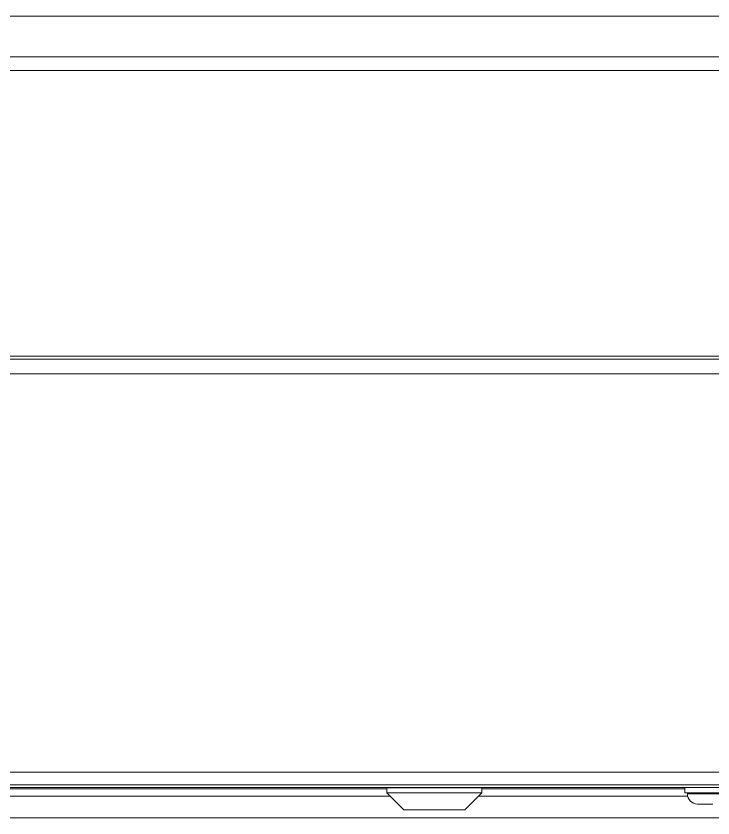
# Model space of a CAD drawing. Header units: millimetres. Extents: x 117 to 4973, y 109 to 3302.
# Drawn here: x 1417 to 1622, y 2828.2 to 3064.2 of the extents above; entities that cross this region are included whole.
import ezdxf

# ---------------------------------------------------------------- set-up
doc = ezdxf.new("R2010")
doc.units = ezdxf.units.MM
doc.layers.add('ZANO_R', color=7, linetype='Continuous', lineweight=0)

msp = doc.modelspace()

# ---------------------------------------------------------------- linework, layer by layer
at = {"layer": 'ZANO_R'}
for p, q in [((380.01, 3064.16), (3052.01, 3064.16)), ((380.01, 3052.16), (3052.01, 3052.16)), ((380.59, 3048.16), (3052, 3048.16)), ((452.66, 2963.16), (2979.36, 2963.16)), ((476.58, 2964.02), (2957.75, 2964.02)), ((2979.36, 2958.84), (452.66, 2958.84)), ((336.66, 2841.61), (3095.36, 2841.61)), ((3095.36, 2837.93), (336.66, 2837.93)), ((3038.23, 2837.16), (393.81, 2837.16)), ((540.76, 2836.77), (1526.06, 2836.77)), ((1526.06, 2837.05), (1526.06, 2835.55)), ((1540.06, 2837.05), (1526.06, 2837.05)), ((1530.11, 2837.16), (1530.11, 2837.05)), ((1535.37, 2837.16), (1535.37, 2837.05)), ((1554.06, 2837.05), (1540.06, 2837.05)), ((1544.75, 2837.16), (1544.75, 2837.05)), ((1550.01, 2837.16), (1550.01, 2837.05)), ((1554.06, 2835.55), (1554.06, 2837.05)), ((1554.06, 2836.77), (1613.76, 2836.77)), ((1613.76, 2837.16), (1613.76, 2835.56)), ((539.93, 2834.56), (1527.05, 2834.56)), ((1526.06, 2835.55), (1531.06, 2830.55)), ((1526.06, 2835.55), (1540.06, 2835.55)), ((1540.06, 2835.55), (1554.06, 2835.55)), ((1549.06, 2830.55), (1554.06, 2835.55)), ((1553.06, 2834.56), (1614.6, 2834.56)), ((1625.76, 2835.56), (1613.76, 2835.56)), ((1614.51, 2835.56), (1614.51, 2835.26)), ((1614.51, 2835.26), (1619.76, 2835.26)), ((1619.76, 2835.26), (1625.01, 2835.26)), ((1619.76, 2832.26), (1617.51, 2832.26)), ((1622.01, 2832.26), (1619.76, 2832.26)), ((1540.06, 2830.55), (1531.06, 2830.55)), ((1549.06, 2830.55), (1540.06, 2830.55)), ((391.78, 2828.16), (3038.23, 2828.16))]:
    msp.add_line(p, q, dxfattribs=at)
msp.add_arc((1617.51, 2835.26), 3, 180, 270, dxfattribs=at)

doc.saveas('drawing.dxf')
